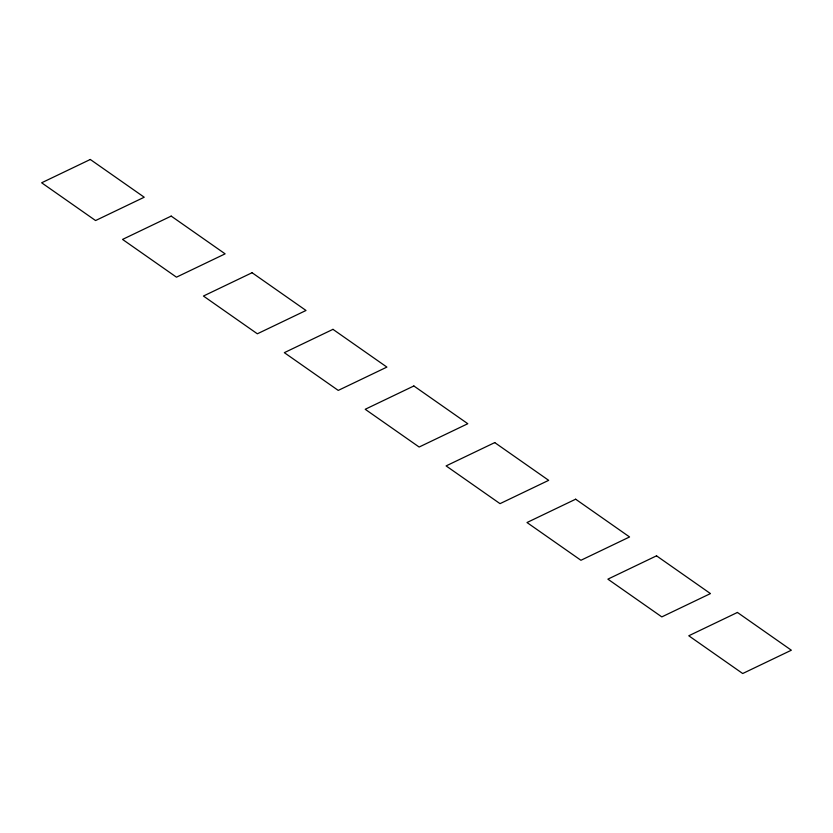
<?xml version="1.0" encoding="UTF-8"?>
<svg xmlns="http://www.w3.org/2000/svg" width="833" height="833" viewBox="0 0 833 833"><rect width="100%" height="100%" fill="white"/><g stroke="black" fill="none" stroke-linecap="round" stroke-linejoin="round"><path stroke-width="1.25" d="M90.297 159.478L41.65 182.791L95.576 220.547L144.224 197.223L90.297 159.478M171.192 216.101L122.545 239.415L176.471 277.17L225.118 253.846L171.192 216.101M252.076 272.724L203.429 296.038L257.355 333.794L306.003 310.47L252.076 272.724M332.971 329.347L284.324 352.661L338.25 390.406L386.897 367.093L332.971 329.347M413.855 385.971L365.208 409.284L419.145 447.029L467.792 423.716L413.855 385.971M494.75 442.594L446.103 465.907L500.029 503.653L548.676 480.339L494.75 442.594M575.645 499.206L526.997 522.53L580.924 560.276L629.571 536.962L575.645 499.206M656.529 555.83L607.882 579.154L661.808 616.899L710.455 593.585L656.529 555.83M737.424 612.453L688.776 635.777L742.703 673.522L791.35 650.209L737.424 612.453"/></g></svg>
